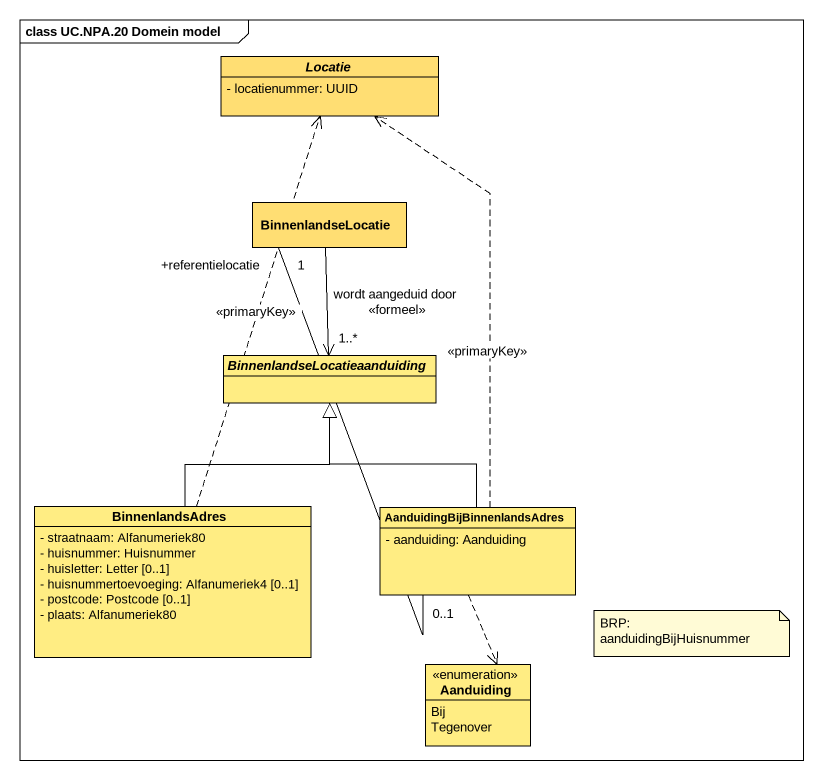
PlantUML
@startuml
mainframe class UC.NPA.20 Domein model
hide circle
hide empty members
skinparam classAttributeIconSize 0
abstract class Locatie #FFDE73 {
  - locatienummer: UUID
}
class BinnenlandseLocatie #FFDE73
abstract class "BinnenlandseLocatieaanduiding" as BinnenlandseLocatieaanduidin #FFED83
class BinnenlandsAdres #FFED83 {
  - straatnaam: Alfanumeriek80
  - huisnummer: Huisnummer
  - huisletter: Letter [0..1]
  - huisnummertoevoeging: Alfanumeriek4 [0..1]
  - postcode: Postcode [0..1]
  - plaats: Alfanumeriek80
}
class "AanduidingBijBinnenlandsAdres" as AanduidingBijBinnenlandsAdre #FFED83 {
  - aanduiding: Aanduiding
}
enum Aanduiding #FFED83 {
  Bij
  Tegenover
}
BinnenlandseLocatieaanduidin "1..*" <-up- BinnenlandseLocatie : wordt aangeduid door\n<<formeel>>
BinnenlandsAdres .up.> Locatie : <<primaryKey>>
BinnenlandsAdres -up-|> BinnenlandseLocatieaanduidin
AanduidingBijBinnenlandsAdre .up.> Locatie : <<primaryKey>>
AanduidingBijBinnenlandsAdre "0..1" -up- "+referentielocatie\n1" BinnenlandseLocatie
AanduidingBijBinnenlandsAdre -up-|> BinnenlandseLocatieaanduidin
AanduidingBijBinnenlandsAdre ..> Aanduiding
note as N1
  BRP: aanduidingBijHuisnummer
end note
@enduml
